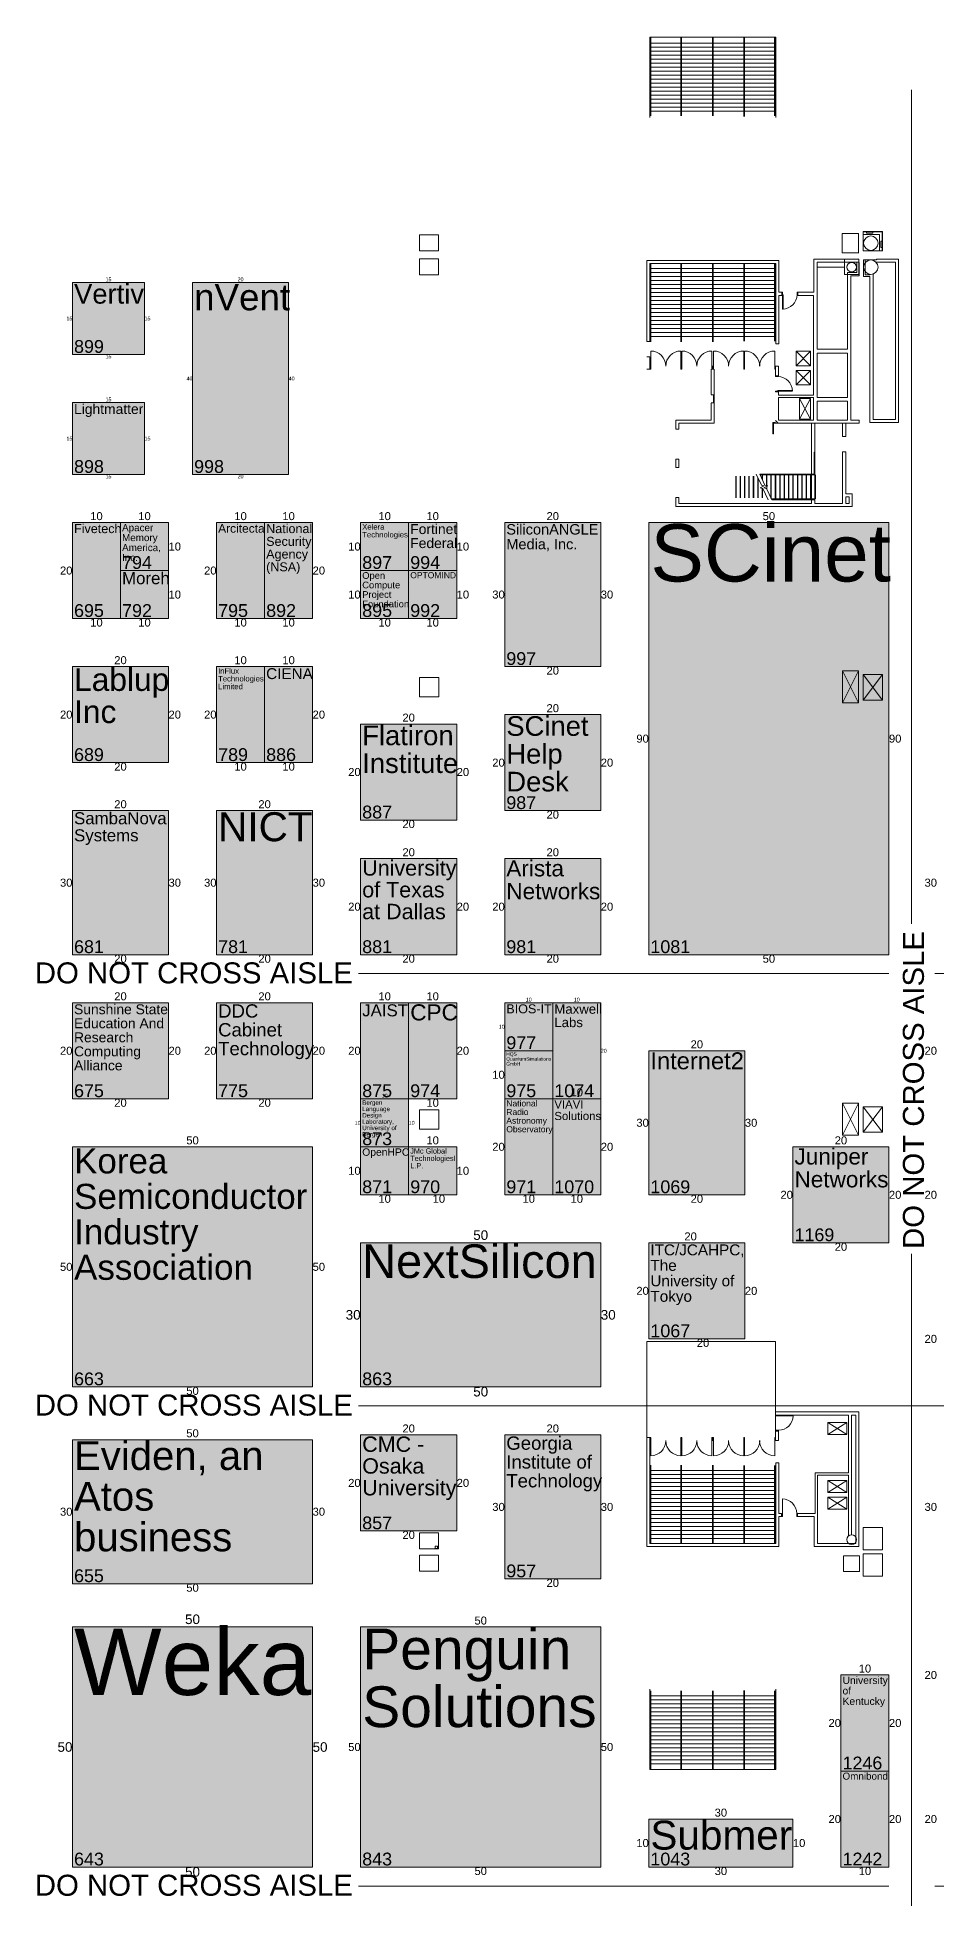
# Model space of a CAD drawing. Header units: inches. Extents: x 938 to 12482, y -17198 to -3672.
# Drawn here: x 4661 to 6909, y -13064 to -8412 of the extents above; entities that cross this region are included whole.
import ezdxf
from ezdxf.enums import TextEntityAlignment as Align

# ---------------------------------------------------------------- set-up
doc = ezdxf.new("R2010")
doc.units = ezdxf.units.IN
doc.header["$MEASUREMENT"] = 0
for name, color, linetype, true_color in [('Aisle do not cross', 7, 'Continuous', 0xffffff), ('BOOTH_DIMENSION', 7, 'Continuous', 0x000000), ('BOOTH_NUMBER', 7, 'Continuous', 0x000000), ('BOOTHLAYER', 7, 'Continuous', 0x000000), ('Building', 7, 'Continuous', 0xffffff), ('Columns', 7, 'Continuous', 0xffffff), ('COMPANY_NAME', 7, 'Continuous', 0x000000), ('HIGHLIGHT_SCHEME', 7, 'Continuous', 0x000000)]:
    doc.layers.add(name, color=color, linetype=linetype, true_color=true_color)
doc.styles.add('Arial', font='Arial.ttf')

msp = doc.modelspace()

# ---------------------------------------------------------------- hatches: boundary and pattern name
at = {"layer": 'HIGHLIGHT_SCHEME', "true_color": 0x48beb7, "transparency": 33554687}
for points in [[(4749.1, -9024.5), (4929.1, -9024.5), (4929.1, -9204.5), (4749.1, -9204.5)], [(5049.1, -9024.5), (5289.1, -9024.5), (5289.1, -9504.5), (5049.1, -9504.5)], [(4749.1, -9324.5), (4929.1, -9324.5), (4929.1, -9504.5), (4749.1, -9504.5)], [(4749.1, -9624.5), (4869.1, -9624.5), (4869.1, -9864.5), (4749.1, -9864.5)], [(4869.1, -9624.5), (4989.1, -9624.5), (4989.1, -9744.5), (4869.1, -9744.5)], [(5109.1, -9624.5), (5229.1, -9624.5), (5229.1, -9864.5), (5109.1, -9864.5)], [(5229.1, -9624.5), (5349.1, -9624.5), (5349.1, -9864.5), (5229.1, -9864.5)], [(5469.1, -9624.5), (5589.1, -9624.5), (5589.1, -9744.5), (5469.1, -9744.5)], [(5589.1, -9624.5), (5709.1, -9624.5), (5709.1, -9744.5), (5589.1, -9744.5)], [(5829.1, -9624.5), (6069.1, -9624.5), (6069.1, -9984.5), (5829.1, -9984.5)], [(6189.1, -9624.5), (6789.1, -9624.5), (6789.1, -10704.5), (6189.1, -10704.5)], [(4869.1, -9744.5), (4989.1, -9744.5), (4989.1, -9864.5), (4869.1, -9864.5)], [(5469.1, -9744.5), (5589.1, -9744.5), (5589.1, -9864.5), (5469.1, -9864.5)], [(5589.1, -9744.5), (5709.1, -9744.5), (5709.1, -9864.5), (5589.1, -9864.5)], [(4749.1, -9984.5), (4989.1, -9984.5), (4989.1, -10224.5), (4749.1, -10224.5)], [(5109.1, -9984.5), (5109.1, -10224.5), (5229.1, -10224.5), (5229.1, -9984.5)], [(5229.1, -9984.5), (5229.1, -10224.5), (5349.1, -10224.5), (5349.1, -9984.5)], [(5469.1, -10128), (5709.1, -10128), (5709.1, -10368), (5469.1, -10368)], [(5829.1, -10104.5), (6069.1, -10104.5), (6069.1, -10344.5), (5829.1, -10344.5)], [(4749.1, -10344.5), (4989.1, -10344.5), (4989.1, -10704.5), (4749.1, -10704.5)], [(5109.1, -10344.5), (5349.1, -10344.5), (5349.1, -10704.5), (5109.1, -10704.5)], [(5469.1, -10464.5), (5709.1, -10464.5), (5709.1, -10704.5), (5469.1, -10704.5)], [(5829.1, -10464.5), (6069.1, -10464.5), (6069.1, -10704.5), (5829.1, -10704.5)], [(4749.1, -10824.5), (4989.1, -10824.5), (4989.1, -11064.5), (4749.1, -11064.5)], [(5109.1, -10824.5), (5349.1, -10824.5), (5349.1, -11064.5), (5109.1, -11064.5)], [(5469.1, -10824.5), (5589.1, -10824.5), (5589.1, -11064.5), (5469.1, -11064.5)], [(5589.1, -10824.5), (5709.1, -10824.5), (5709.1, -11064.5), (5589.1, -11064.5)], [(5829.1, -10824.5), (5949.1, -10824.5), (5949.1, -10944.5), (5829.1, -10944.5)], [(5949.1, -10824.5), (6069.1, -10824.5), (6069.1, -11064.5), (5949.1, -11064.5)], [(5829.1, -10944.5), (5949.1, -10944.5), (5949.1, -11064.5), (5829.1, -11064.5)], [(6189.1, -10944.5), (6429.1, -10944.5), (6429.1, -11304.5), (6189.1, -11304.5)], [(5469.1, -11064.5), (5589.1, -11064.5), (5589.1, -11184.5), (5469.1, -11184.5)], [(5829.1, -11064.5), (5949.1, -11064.5), (5949.1, -11304.5), (5829.1, -11304.5)], [(5949.1, -11064.5), (6069.1, -11064.5), (6069.1, -11304.5), (5949.1, -11304.5)], [(4749.1, -11184.5), (5349.1, -11184.5), (5349.1, -11784.5), (4749.1, -11784.5)], [(5469.1, -11184.5), (5589.1, -11184.5), (5589.1, -11304.5), (5469.1, -11304.5)], [(5589.1, -11184.5), (5709.1, -11184.5), (5709.1, -11304.5), (5589.1, -11304.5)], [(6549.1, -11184.5), (6789.1, -11184.5), (6789.1, -11424.5), (6549.1, -11424.5)], [(5469.1, -11424.5), (6069.1, -11424.5), (6069.1, -11784.5), (5469.1, -11784.5)], [(6189.1, -11424.5), (6429.1, -11424.5), (6429.1, -11664.5), (6189.1, -11664.5)], [(5469.1, -11904.5), (5709.1, -11904.5), (5709.1, -12144.5), (5469.1, -12144.5)], [(5829.1, -11904.5), (6069.1, -11904.5), (6069.1, -12264.5), (5829.1, -12264.5)], [(4749.1, -11916.5), (5349.1, -11916.5), (5349.1, -12276.5), (4749.1, -12276.5)], [(4749.1, -12384.5), (5349.1, -12384.5), (5349.1, -12984.5), (4749.1, -12984.5)], [(5469.1, -12384.5), (6069.1, -12384.5), (6069.1, -12984.5), (5469.1, -12984.5)], [(6669.1, -12504.5), (6789.1, -12504.5), (6789.1, -12744.5), (6669.1, -12744.5)], [(6669.1, -12744.5), (6789.1, -12744.5), (6789.1, -12984.5), (6669.1, -12984.5)], [(6189.1, -12864.5), (6549.1, -12864.5), (6549.1, -12984.5), (6189.1, -12984.5)]]:
    msp.add_hatch(color=123, dxfattribs=at).paths.add_polyline_path(points, flags=0)

# ---------------------------------------------------------------- linework, layer by layer
at = {"layer": 'Aisle do not cross', "color": 1, "lineweight": 5, "transparency": 33554687}
for points in [[(6845.7, -10627.1), (6845.7, -8543.3)], [(5463.6, -10751.9), (6789.1, -10751.9)], [(6904.1, -10751.9), (7744.6, -10751.9)], [(6845.7, -14362.3), (6845.7, -11452)], [(5463.6, -11831.9), (7744.6, -11831.9)], [(5463.6, -13031.9), (6789.1, -13031.9)], [(6904.1, -13031.9), (7744.6, -13031.9)]]:
    msp.add_lwpolyline(points, dxfattribs=at).dxf.unprotected_set("ltscale", 0)
at = {"layer": 'BOOTHLAYER', "color": 7, "lineweight": 5}
for points in [[(4749.1, -9024.5), (4929.1, -9024.5), (4929.1, -9204.5), (4749.1, -9204.5)], [(5049.1, -9024.5), (5289.1, -9024.5), (5289.1, -9504.5), (5049.1, -9504.5)], [(4749.1, -9324.5), (4929.1, -9324.5), (4929.1, -9504.5), (4749.1, -9504.5)], [(4749.1, -9624.5), (4869.1, -9624.5), (4869.1, -9864.5), (4749.1, -9864.5)], [(4869.1, -9624.5), (4989.1, -9624.5), (4989.1, -9744.5), (4869.1, -9744.5)], [(5109.1, -9624.5), (5229.1, -9624.5), (5229.1, -9864.5), (5109.1, -9864.5)], [(5229.1, -9624.5), (5349.1, -9624.5), (5349.1, -9864.5), (5229.1, -9864.5)], [(5469.1, -9624.5), (5589.1, -9624.5), (5589.1, -9744.5), (5469.1, -9744.5)], [(5589.1, -9624.5), (5709.1, -9624.5), (5709.1, -9744.5), (5589.1, -9744.5)], [(5829.1, -9624.5), (6069.1, -9624.5), (6069.1, -9984.5), (5829.1, -9984.5)], [(6189.1, -9624.5), (6789.1, -9624.5), (6789.1, -10704.5), (6189.1, -10704.5)], [(4869.1, -9744.5), (4989.1, -9744.5), (4989.1, -9864.5), (4869.1, -9864.5)], [(5469.1, -9744.5), (5589.1, -9744.5), (5589.1, -9864.5), (5469.1, -9864.5)], [(5589.1, -9744.5), (5709.1, -9744.5), (5709.1, -9864.5), (5589.1, -9864.5)], [(4749.1, -9984.5), (4989.1, -9984.5), (4989.1, -10224.5), (4749.1, -10224.5)], [(5109.1, -9984.5), (5109.1, -10224.5), (5229.1, -10224.5), (5229.1, -9984.5)], [(5229.1, -9984.5), (5229.1, -10224.5), (5349.1, -10224.5), (5349.1, -9984.5)], [(5469.1, -10128), (5709.1, -10128), (5709.1, -10368), (5469.1, -10368)], [(5829.1, -10104.5), (6069.1, -10104.5), (6069.1, -10344.5), (5829.1, -10344.5)], [(4749.1, -10344.5), (4989.1, -10344.5), (4989.1, -10704.5), (4749.1, -10704.5)], [(5109.1, -10344.5), (5349.1, -10344.5), (5349.1, -10704.5), (5109.1, -10704.5)], [(5469.1, -10464.5), (5709.1, -10464.5), (5709.1, -10704.5), (5469.1, -10704.5)], [(5829.1, -10464.5), (6069.1, -10464.5), (6069.1, -10704.5), (5829.1, -10704.5)], [(4749.1, -10824.5), (4989.1, -10824.5), (4989.1, -11064.5), (4749.1, -11064.5)], [(5109.1, -10824.5), (5349.1, -10824.5), (5349.1, -11064.5), (5109.1, -11064.5)], [(5469.1, -10824.5), (5589.1, -10824.5), (5589.1, -11064.5), (5469.1, -11064.5)], [(5589.1, -10824.5), (5709.1, -10824.5), (5709.1, -11064.5), (5589.1, -11064.5)], [(5829.1, -10824.5), (5949.1, -10824.5), (5949.1, -10944.5), (5829.1, -10944.5)], [(5949.1, -10824.5), (6069.1, -10824.5), (6069.1, -11064.5), (5949.1, -11064.5)], [(5829.1, -10944.5), (5949.1, -10944.5), (5949.1, -11064.5), (5829.1, -11064.5)], [(6189.1, -10944.5), (6429.1, -10944.5), (6429.1, -11304.5), (6189.1, -11304.5)], [(5469.1, -11064.5), (5589.1, -11064.5), (5589.1, -11184.5), (5469.1, -11184.5)], [(5829.1, -11064.5), (5949.1, -11064.5), (5949.1, -11304.5), (5829.1, -11304.5)], [(5949.1, -11064.5), (6069.1, -11064.5), (6069.1, -11304.5), (5949.1, -11304.5)], [(4749.1, -11184.5), (5349.1, -11184.5), (5349.1, -11784.5), (4749.1, -11784.5)], [(5469.1, -11184.5), (5589.1, -11184.5), (5589.1, -11304.5), (5469.1, -11304.5)], [(5589.1, -11184.5), (5709.1, -11184.5), (5709.1, -11304.5), (5589.1, -11304.5)], [(6549.1, -11184.5), (6789.1, -11184.5), (6789.1, -11424.5), (6549.1, -11424.5)], [(5469.1, -11424.5), (6069.1, -11424.5), (6069.1, -11784.5), (5469.1, -11784.5)], [(6189.1, -11424.5), (6429.1, -11424.5), (6429.1, -11664.5), (6189.1, -11664.5)], [(5469.1, -11904.5), (5709.1, -11904.5), (5709.1, -12144.5), (5469.1, -12144.5)], [(5829.1, -11904.5), (6069.1, -11904.5), (6069.1, -12264.5), (5829.1, -12264.5)], [(4749.1, -11916.5), (5349.1, -11916.5), (5349.1, -12276.5), (4749.1, -12276.5)], [(4749.1, -12384.5), (5349.1, -12384.5), (5349.1, -12984.5), (4749.1, -12984.5)], [(5469.1, -12384.5), (6069.1, -12384.5), (6069.1, -12984.5), (5469.1, -12984.5)], [(6669.1, -12504.5), (6789.1, -12504.5), (6789.1, -12744.5), (6669.1, -12744.5)], [(6669.1, -12744.5), (6789.1, -12744.5), (6789.1, -12984.5), (6669.1, -12984.5)], [(6189.1, -12864.5), (6549.1, -12864.5), (6549.1, -12984.5), (6189.1, -12984.5)]]:
    msp.add_lwpolyline(points, close=True, dxfattribs=at)
at = {"layer": 'Building', "color": 18, "lineweight": 5, "true_color": 0x000000, "transparency": 33554687}
for points in [[(6191.4, -8612.3), (6191.4, -8411.9), (6506.2, -8411.9), (6506.2, -8612.3)], [(6192.9, -8608.3), (6192.9, -8411.9)], [(6194.4, -8608.3), (6194.4, -8411.9)], [(6269.4, -8608.3), (6269.4, -8411.7)], [(6270.9, -8608.3), (6270.9, -8411.7)], [(6348, -8608.3), (6348, -8411.7)], [(6349.5, -8608.3), (6349.5, -8411.7)], [(6426.8, -8609.8), (6426.8, -8413.2)], [(6428.3, -8609.8), (6428.3, -8413.2)], [(6503.2, -8608.3), (6503.2, -8411.9)], [(6504.7, -8608.3), (6504.7, -8411.9)], [(6191.4, -8426.3), (6506.2, -8426.3)], [(6191.4, -8436.3), (6506.2, -8436.3)], [(6191.4, -8446.3), (6506.2, -8446.3)], [(6192.9, -8456.3), (6506.2, -8456.3)], [(6192.9, -8466.3), (6506.2, -8466.3)], [(6192.9, -8476.3), (6506.2, -8476.3)], [(6192.9, -8486.3), (6506.2, -8486.3)], [(6192.9, -8496.3), (6506.2, -8496.3)], [(6192.9, -8506.3), (6506.2, -8506.3)], [(6192.9, -8516.3), (6506.2, -8516.3)], [(6192.9, -8526.3), (6504.7, -8526.3)], [(6192.9, -8536.3), (6504.7, -8536.3)], [(6192.9, -8546.3), (6504.7, -8546.3)], [(6192.9, -8556.3), (6504.7, -8556.3)], [(6192.9, -8566.3), (6504.7, -8566.3)], [(6192.9, -8576.3), (6504.7, -8576.3)], [(6192.9, -8586.3), (6504.7, -8586.3)], [(6192.9, -8596.3), (6504.7, -8596.3)], [(6183.8, -9172.4), (6183.8, -8969.3), (6513.8, -8969.3), (6513.8, -9049.2), (6521.4, -9049.2), (6521.4, -9057.2), (6513.8, -9057.2)], [(6513.8, -9057.2), (6513.8, -9178.3), (6506.2, -9178.3), (6506.2, -8976.9), (6191.4, -8976.9), (6191.4, -9172.4)], [(6192.9, -8976.9), (6192.9, -9172.8)], [(6194.4, -8976.9), (6194.4, -9172.8)], [(6269.4, -8976.9), (6269.4, -9172.8)], [(6270.9, -8976.9), (6270.9, -9172.8)], [(6348, -8976.9), (6348, -9172.8)], [(6349.5, -8976.9), (6349.5, -9172.8)], [(6426.8, -8976.9), (6426.8, -9171.4)], [(6428.3, -8976.9), (6428.3, -9171.4)], [(6503.2, -8976.9), (6503.2, -9171.3)], [(6504.7, -8976.9), (6504.7, -9171.3)], [(6609.4, -8973.9), (6609.4, -9191.3)], [(6709.2, -8974.1), (6709.2, -8999.8), (6685.8, -8999.8), (6685.8, -9191.3), (6609.4, -9191.3), (6609.4, -8973.9), (6713.8, -8973.9)], [(6714.4, -8974.3), (6714.4, -9007.7), (6693.7, -9007.7), (6693.7, -9368.8)], [(6757.8, -8968.1), (6757.8, -8966.6), (6813.2, -8966.6), (6813.2, -9374.6), (6741.7, -9374.6), (6741.7, -9009.8), (6725.4, -9009.8), (6725.4, -8968.1), (6757.8, -8968.1)], [(6729.4, -8968.1), (6729.4, -9005.8), (6741.7, -9005.8), (6741.7, -9003.6)], [(6749.3, -9003.6), (6749.3, -9366.9), (6805.6, -9366.9), (6805.6, -8974.2), (6755.7, -8974.2)], [(6506.2, -8989.3), (6191.4, -8989.3)], [(6506.2, -8999.3), (6192.9, -8999.3)], [(6506.2, -9009.3), (6192.9, -9009.3)], [(6506.2, -9019.3), (6192.9, -9019.3)], [(6678.1, -8986.3), (6609.4, -8986.3)], [(6685.8, -9004.1), (6685.8, -9191.3)], [(6506.2, -9029.3), (6192.9, -9029.3)], [(6506.2, -9039.3), (6192.9, -9039.3)], [(6506.2, -9049.3), (6192.9, -9049.3)], [(6506.2, -9059.3), (6192.9, -9059.3)], [(6506.2, -9069.3), (6192.9, -9069.3)], [(6521.4, -9055.2), (6524.5, -9055.2), (6524.5, -9091.1), (6523.4, -9091.1), (6523.4, -9049.2), (6521.4, -9049.2)], [(6561.4, -9049.2), (6559.4, -9049.2), (6559.4, -9055.2), (6561.4, -9055.2)], [(6506.2, -9079.3), (6192.9, -9079.3)], [(6506.2, -9089.3), (6192.9, -9089.3)], [(6506.2, -9099.3), (6192.9, -9099.3)], [(6504.7, -9109.3), (6192.9, -9109.3)], [(6504.7, -9119.3), (6192.9, -9119.3)], [(6504.7, -9129.3), (6192.9, -9129.3)], [(6504.7, -9139.3), (6192.9, -9139.3)], [(6504.7, -9149.3), (6192.9, -9149.3)], [(6504.7, -9159.3), (6192.9, -9159.3)], [(6191.4, -9172.4), (6183.8, -9172.4)], [(6191.4, -9210.3), (6183.8, -9210.3)], [(6191.4, -9241.3), (6191.4, -9210.1)], [(6193.8, -9233.7), (6193.8, -9196)], [(6269.3, -9241.4), (6269.3, -9196)], [(6271.3, -9233.7), (6271.3, -9196)], [(6346.8, -9241.4), (6346.8, -9196)], [(6350.8, -9233.7), (6350.8, -9196)], [(6428.3, -9241.4), (6426.3, -9241.4), (6426.3, -9196)], [(6428.3, -9233.7), (6428.3, -9196)], [(6505.8, -9241.4), (6503.8, -9241.4), (6503.8, -9196)], [(6557.4, -9196.6), (6593.4, -9232.6)], [(6557.4, -9232.6), (6593.4, -9196.6)], [(6593.4, -9196.6), (6557.4, -9196.6), (6557.4, -9232.6), (6593.4, -9232.6), (6593.4, -9196.6)], [(6609.4, -9201.3), (6685.8, -9201.3), (6685.8, -9311.9)], [(6685.8, -9201.3), (6685.8, -9311.9), (6609.4, -9311.9), (6609.4, -9201.3)], [(6183.8, -9241.4), (6191.8, -9241.4)], [(6191.4, -9233.7), (6193.8, -9233.7), (6193.8, -9241.4), (6191.8, -9241.4)], [(6345.1, -9326.5), (6345.1, -9368.5), (6256.6, -9368.5), (6256.6, -9391.1), (6264.2, -9391.1), (6264.2, -9376.1), (6352.7, -9376.1), (6352.7, -9241.4)], [(6269.3, -9233.7), (6271.3, -9233.7), (6271.3, -9241.4), (6269.3, -9241.4)], [(6345.1, -9241.4), (6345.1, -9304.5)], [(6346.8, -9233.7), (6348.8, -9233.7), (6348.8, -9241.4), (6346.8, -9241.4)], [(6348.8, -9233.7), (6350.8, -9233.7), (6350.8, -9241.4), (6348.8, -9241.4)], [(6428.3, -9233.7), (6428.3, -9241.4)], [(6505.8, -9233.7), (6505.8, -9257.9), (6513.4, -9257.9), (6513.4, -9233.8), (6505.8, -9233.8)], [(6557.4, -9244.6), (6593.4, -9280.6)], [(6557.4, -9280.6), (6593.4, -9244.6)], [(6593.4, -9244.6), (6557.4, -9244.6), (6557.4, -9280.6), (6593.4, -9280.6), (6593.4, -9244.6)], [(6511.8, -9257.9), (6511.8, -9259.9), (6505.8, -9259.9), (6505.8, -9257.9)], [(6511.8, -9297.9), (6511.8, -9294.7), (6547.6, -9294.7), (6547.6, -9295.9), (6505.8, -9295.9), (6505.8, -9297.9)], [(6345.1, -9305.2), (6350.6, -9305.2), (6350.6, -9325.7), (6345.1, -9325.7)], [(6600.4, -9311.9), (6513.4, -9311.9), (6513.4, -9368.5), (6600.4, -9368.5), (6600.4, -9311.9)], [(6565.4, -9366.3), (6593.4, -9314.3)], [(6565.4, -9314.3), (6593.4, -9366.3)], [(6593.4, -9366.3), (6565.4, -9366.3), (6565.4, -9314.3), (6593.4, -9314.3), (6593.4, -9366.3)], [(6609.4, -9320.9), (6609.4, -9368.7)], [(6685.8, -9368.7), (6609.4, -9368.7), (6609.4, -9320.9), (6685.8, -9320.9), (6685.8, -9367.8)], [(6685.8, -9320.9), (6685.8, -9368.9)], [(6595.7, -9376.5), (6595.7, -9576.9), (6264.2, -9576.9), (6264.2, -9561.9), (6256.6, -9561.9), (6256.6, -9584.5), (6697.1, -9584.5), (6697.1, -9552.5), (6681.1, -9552.5), (6681.1, -9447.9), (6673.4, -9447.9), (6673.4, -9576.9), (6604.2, -9576.9), (6604.2, -9376.5)], [(6500.9, -9402.5), (6499.3, -9402.5), (6499.3, -9374.9), (6505.4, -9374.9)], [(6500.9, -9402.5), (6500.9, -9376.6), (6505.4, -9376.5), (6714.7, -9376.5), (6714.7, -9368.7), (6693.7, -9368.7)], [(6505.4, -9369.2), (6512.7, -9376.5)], [(6681.1, -9376.5), (6681.1, -9409.2), (6673.4, -9409.2), (6673.4, -9376.5)], [(6256.6, -9487.1), (6264.2, -9487.1), (6264.2, -9465.9), (6256.6, -9465.9), (6256.6, -9487.1)], [(6604.9, -9567.5), (6496.1, -9567.5), (6483.1, -9539.6), (6476.1, -9537.9), (6486.3, -9533.1), (6479.3, -9531.4), (6466.3, -9503.5), (6602.2, -9503.5), (6602.2, -9448.5), (6604.2, -9448.5)], [(6406.2, -9508.5), (6406.2, -9562.5)], [(6407.2, -9508.5), (6407.2, -9562.5)], [(6417.2, -9508.5), (6417.2, -9562.5)], [(6418.2, -9508.5), (6418.2, -9562.5)], [(6428.2, -9508.5), (6428.2, -9562.5)], [(6429.2, -9508.5), (6429.2, -9562.5)], [(6439.2, -9508.5), (6439.2, -9562.5)], [(6440.2, -9508.5), (6440.2, -9562.5)], [(6450.2, -9508.5), (6450.2, -9562.5)], [(6451.2, -9508.5), (6451.2, -9562.5)], [(6487.1, -9567.5), (6474.1, -9539.6), (6467.1, -9537.9), (6477.3, -9533.1), (6470.3, -9531.4), (6457.3, -9503.5)], [(6461.2, -9511.9), (6461.2, -9562.5)], [(6462.2, -9514), (6462.2, -9562.5)], [(6467.2, -9505.5), (6604.2, -9505.5)], [(6472.2, -9505.5), (6472.2, -9516.2)], [(6473.2, -9505.5), (6473.2, -9518.3)], [(6483.2, -9505.5), (6483.2, -9532.4)], [(6484.2, -9505.5), (6484.2, -9532.6)], [(6484.2, -9534.1), (6484.2, -9541.9)], [(6494.2, -9505.5), (6494.2, -9563.4)], [(6495.2, -9505.5), (6495.2, -9565.5)], [(6505.2, -9505.5), (6505.2, -9565.5)], [(6506.2, -9505.5), (6506.2, -9565.5)], [(6516.2, -9505.5), (6516.2, -9565.5)], [(6517.2, -9505.5), (6517.2, -9565.5)], [(6527.2, -9505.5), (6527.2, -9565.5)], [(6528.2, -9505.5), (6528.2, -9565.5)], [(6538.2, -9505.5), (6538.2, -9565.5)], [(6539.2, -9505.5), (6539.2, -9565.5)], [(6549.2, -9505.5), (6549.2, -9565.5)], [(6550.2, -9505.5), (6550.2, -9565.5)], [(6560.2, -9505.5), (6560.2, -9565.5)], [(6561.2, -9505.5), (6561.2, -9565.5)], [(6571.2, -9505.5), (6571.2, -9565.5)], [(6572.2, -9505.5), (6572.2, -9565.5)], [(6582.2, -9505.5), (6582.2, -9565.5)], [(6583.2, -9505.5), (6583.2, -9565.5)], [(6593.2, -9505.5), (6593.2, -9565.5)], [(6594.2, -9505.5), (6594.2, -9565.5)], [(6605.2, -9505.5), (6605.2, -9565.5)], [(6472.2, -9539.1), (6472.2, -9562.5)], [(6473.2, -9539.3), (6473.2, -9562.5)], [(6495.2, -9565.5), (6604.9, -9565.5)], [(6681.1, -9560.1), (6689.4, -9560.1), (6689.4, -9576.9), (6681.1, -9576.9), (6681.1, -9560.1)], [(6505.8, -11894.9), (6513.4, -11894.9), (6513.4, -11918.8), (6505.8, -11918.8), (6505.8, -11671.2), (6183.8, -11671.2), (6183.8, -12183.3), (6513.8, -12183.3), (6513.8, -12108.3), (6520.8, -12108.3), (6520.8, -12100.7), (6513.8, -12100.7), (6513.8, -11974.3), (6506.2, -11974.3), (6506.2, -12175.7), (6191.4, -12175.7), (6191.4, -11911.3)], [(6505.8, -11847.3), (6713.8, -11847.3), (6713.8, -12183.3), (6602.2, -12183.3), (6602.2, -12108.3), (6560.8, -12108.3), (6560.8, -12100.7), (6604.9, -12100.7)], [(6549.4, -11856.9), (6505.8, -11856.9), (6505.8, -11854.9)], [(6604.9, -12100.8), (6604.9, -11999.6), (6688.1, -11999.6), (6688.1, -11854.9), (6505.8, -11854.9)], [(6610.2, -12100.7), (6610.2, -12100.7), (6610.2, -12175.7), (6706.2, -12175.7), (6706.2, -11854.9), (6695.8, -11854.9), (6695.8, -12154.1)], [(6505.8, -11894.9), (6505.8, -11892.9), (6513.4, -11892.9), (6513.4, -11894.9)], [(6684.1, -11903.3), (6636.1, -11873.3)], [(6684.1, -11873.3), (6636.1, -11903.3)], [(6636.1, -11873.3), (6684.1, -11873.3), (6684.1, -11903.3), (6636.1, -11903.3), (6636.1, -11873.3)], [(6183.8, -11911.3), (6191.8, -11911.3)], [(6191.8, -11918.9), (6193.8, -11918.9), (6193.8, -11911.3), (6191.8, -11911.3)], [(6193.8, -11918.9), (6193.8, -11956.6)], [(6269.3, -11911.3), (6269.3, -11956.6)], [(6269.3, -11918.9), (6271.3, -11918.9), (6271.3, -11911.3), (6269.3, -11911.3)], [(6271.3, -11918.9), (6271.3, -11956.6)], [(6346.8, -11911.3), (6346.8, -11956.6)], [(6346.8, -11918.9), (6348.8, -11918.9), (6348.8, -11911.3), (6346.8, -11911.3)], [(6348.8, -11918.9), (6350.8, -11918.9), (6350.8, -11911.3), (6348.8, -11911.3)], [(6350.8, -11918.9), (6350.8, -11956.6)], [(6428.3, -11911.3), (6426.3, -11911.3), (6426.3, -11956.6)], [(6428.3, -11918.9), (6428.3, -11911.3)], [(6428.3, -11918.9), (6428.3, -11956.6)], [(6505.8, -11911.3), (6503.8, -11911.3), (6503.8, -11956.6)], [(6506.2, -11993.3), (6191.4, -11993.3)], [(6192.9, -12175.7), (6192.9, -11979.8)], [(6194.4, -12175.7), (6194.4, -11979.8)], [(6269.4, -12175.7), (6269.4, -11979.8)], [(6270.9, -12175.7), (6270.9, -11979.8)], [(6348, -12175.7), (6348, -11979.8)], [(6349.5, -12175.7), (6349.5, -11979.8)], [(6426.8, -12175.7), (6426.8, -11981.3)], [(6428.3, -12175.7), (6428.3, -11981.3)], [(6503.2, -12175.7), (6503.2, -11981.3)], [(6504.7, -12175.7), (6504.7, -11981.3)], [(6506.2, -12003.3), (6191.4, -12003.3)], [(6506.2, -12013.3), (6191.4, -12013.3)], [(6506.2, -12023.3), (6191.4, -12023.3)], [(6506.2, -12033.3), (6191.4, -12033.3)], [(6506.2, -12043.3), (6191.4, -12043.3)], [(6610.2, -12100.8), (6610.2, -12004.8), (6688.1, -12004.8), (6688.1, -12157.7)], [(6684.1, -12048.2), (6636.1, -12018.2)], [(6636.1, -12048.2), (6684.1, -12018.2)], [(6636.1, -12018.2), (6684.1, -12018.2), (6684.1, -12048.2), (6636.1, -12048.2), (6636.1, -12018.2)], [(6506.2, -12053.3), (6191.4, -12053.3)], [(6504.7, -12063.3), (6191.4, -12063.3)], [(6504.7, -12073.3), (6191.4, -12073.3)], [(6504.7, -12083.3), (6192.9, -12083.3)], [(6504.7, -12093.3), (6192.9, -12093.3)], [(6522.8, -12064.7), (6522.8, -12108.3), (6520.8, -12108.3)], [(6636.1, -12060.2), (6684.1, -12090.2)], [(6636.1, -12090.2), (6684.1, -12060.2)], [(6636.1, -12060.2), (6684.1, -12060.2), (6684.1, -12090.2), (6636.1, -12090.2), (6636.1, -12060.2)], [(6504.7, -12103.3), (6192.9, -12103.3)], [(6504.7, -12113.3), (6192.9, -12113.3)], [(6504.7, -12123.3), (6192.9, -12123.3)], [(6504.7, -12133.3), (6192.9, -12133.3)], [(6560.8, -12108.3), (6558.8, -12108.3), (6558.8, -12100.7), (6560.8, -12100.7)], [(6504.7, -12143.3), (6192.9, -12143.3)], [(6504.7, -12153.3), (6192.9, -12153.3)], [(6504.7, -12163.3), (6192.9, -12163.3)], [(6191.4, -12540.3), (6191.4, -12740.7), (6506.2, -12740.7), (6506.2, -12540.3)], [(6191.4, -12556.3), (6504.7, -12556.3)], [(6192.9, -12544.3), (6192.9, -12740.7)], [(6194.4, -12544.3), (6194.4, -12740.7)], [(6269.4, -12544.3), (6269.4, -12740.9)], [(6270.9, -12544.3), (6270.9, -12740.9)], [(6348, -12544.3), (6348, -12740.9)], [(6349.5, -12544.3), (6349.5, -12740.9)], [(6426.8, -12542.9), (6426.8, -12739.5)], [(6428.3, -12542.9), (6428.3, -12739.5)], [(6503.2, -12544.3), (6503.2, -12740.7)], [(6504.7, -12544.3), (6504.7, -12740.7)], [(6191.4, -12566.3), (6504.7, -12566.3)], [(6191.4, -12576.3), (6504.7, -12576.3)], [(6191.4, -12586.3), (6504.7, -12586.3)], [(6191.4, -12596.3), (6504.7, -12596.3)], [(6192.9, -12606.3), (6504.7, -12606.3)], [(6192.9, -12616.3), (6504.7, -12616.3)], [(6192.9, -12626.3), (6504.7, -12626.3)], [(6192.9, -12636.3), (6504.7, -12636.3)], [(6192.9, -12646.3), (6504.7, -12646.3)], [(6192.9, -12656.3), (6504.7, -12656.3)], [(6192.9, -12666.3), (6504.7, -12666.3)], [(6192.9, -12676.3), (6504.7, -12676.3)], [(6192.9, -12686.3), (6504.7, -12686.3)], [(6192.9, -12696.3), (6504.7, -12696.3)], [(6192.9, -12706.3), (6504.7, -12706.3)], [(6192.9, -12716.3), (6504.7, -12716.3)], [(6192.9, -12726.3), (6504.7, -12726.3)]]:
    msp.add_lwpolyline(points, dxfattribs=at).dxf.unprotected_set("ltscale", 0)
for centre, radius, start, end in [((6523.4, -9055.2), 36, -90, 0), ((6193.8, -9233.7), 37.8, 0.0001, 89.9998), ((6269.3, -9233.7), 37.8, 90.0003, 179.9999), ((6271.3, -9233.7), 37.8, 0.0001, 89.9998), ((6346.8, -9233.7), 37.8, 90.0003, 179.9999), ((6350.8, -9233.7), 37.8, 0.0001, 89.9998), ((6426.3, -9233.7), 37.8, 90.0003, 179.9999), ((6428.3, -9233.7), 37.8, 0.0001, 89.9998), ((6503.8, -9233.7), 37.8, 90.0003, 179.9999), ((6511.8, -9295.9), 36, 0, 90), ((6513.4, -11856.9), 36, -90, 0), ((6193.8, -11918.9), 37.8, -89.9998, -0.0001), ((6269.3, -11918.9), 37.8, -179.9999, -90.0002), ((6271.3, -11918.9), 37.8, -89.9998, -0.0001), ((6346.8, -11918.9), 37.8, -179.9999, -90.0002), ((6350.8, -11918.9), 37.8, -89.9998, -0.0001), ((6426.3, -11918.9), 37.8, -179.9999, -90.0002), ((6428.3, -11918.9), 37.8, -89.9998, -0.0001), ((6503.8, -11918.9), 37.8, -179.9999, -90.0002), ((6522.8, -12100.7), 36, 0, 90)]:
    msp.add_arc(centre, radius, start, end, dxfattribs=at).dxf.unprotected_set("ltscale", 0)
at = {"layer": 'Columns', "color": 6, "lineweight": 5, "transparency": 33554687}
for points in [[(5615.8, -8905.3), (5615.8, -8945.3), (5663.8, -8945.3), (5663.8, -8905.3), (5615.8, -8905.3)], [(6713.4, -8950.3), (6713.4, -8902.3), (6671.8, -8902.3), (6671.8, -8950.3), (6713.5, -8950.3)], [(6772.8, -8897.4), (6772.8, -8945.4), (6724.8, -8945.4), (6724.8, -8897.4), (6772.8, -8897.4)], [(6724.8, -8897.9), (6772.3, -8897.9), (6772.3, -8945.4)], [(6765.2, -8945.4), (6765.2, -8905.1), (6724.8, -8905.1)], [(6732.8, -8897.4), (6732.8, -8901.4), (6748.8, -8901.4), (6748.8, -8897.4)], [(6772.8, -8937.4), (6768.8, -8937.4), (6768.8, -8921.4), (6772.8, -8921.4)], [(5615.8, -8965.3), (5615.8, -9005.3), (5663.8, -9005.3), (5663.8, -8965.3), (5615.8, -8965.3)], [(6505.4, -9297.9), (6513.4, -9297.9), (6513.4, -9305.9), (6600.4, -9305.9), (6600.4, -9057.2), (6561.4, -9057.2), (6561.4, -9049.2), (6601.8, -9049.2), (6601.8, -8966.3), (6713.8, -8966.3), (6713.8, -9004.3), (6677.8, -9004.3), (6677.8, -8966.3)], [(6673.2, -9995.4), (6673.2, -10075.4), (6713.2, -10075.4), (6713.2, -9995.4), (6673.2, -9995.4)], [(6673.2, -9995.4), (6713.2, -10075.4)], [(6673.2, -10075.4), (6713.2, -9995.4)], [(5616.1, -10012.1), (5616.1, -10060.1), (5664.1, -10060.1), (5664.1, -10012.1), (5616.1, -10012.1)], [(6724.8, -10004.4), (6724.8, -10068.4), (6772.8, -10068.4), (6772.8, -10004.4), (6724.8, -10004.4)], [(6724.8, -10004.4), (6772.8, -10068.4)], [(6724.8, -10068.4), (6772.8, -10004.4)], [(5616.1, -11092.1), (5616.1, -11140.1), (5664.1, -11140.1), (5664.1, -11092.1), (5616.1, -11092.1)], [(6673.2, -11075.8), (6673.2, -11155.8), (6713.2, -11155.8), (6713.2, -11075.8), (6673.2, -11075.8)], [(6673.2, -11075.8), (6713.2, -11155.8)], [(6673.2, -11155.8), (6713.2, -11075.8)], [(6724.8, -11084.4), (6724.8, -11148.4), (6772.8, -11148.4), (6772.8, -11084.4), (6724.8, -11084.4)], [(6724.8, -11084.4), (6772.8, -11148.4)], [(6724.8, -11148.4), (6772.8, -11084.4)], [(6724.8, -12135.6), (6772.8, -12135.6), (6772.8, -12191.6), (6724.8, -12191.6), (6724.8, -12135.6)], [(5615.8, -12148.9), (5615.8, -12188.9), (5663.8, -12188.9), (5663.8, -12148.9), (5615.8, -12148.9)], [(5655.4, -12182.7), (5655.4, -12188.7), (5661.4, -12188.7), (5661.4, -12182.7), (5655.4, -12182.7)], [(5615.8, -12205.3), (5615.8, -12245.3), (5663.8, -12245.3), (5663.8, -12205.3), (5615.8, -12205.3)], [(6675.8, -12245.8), (6675.8, -12206.8), (6715.8, -12206.8), (6715.8, -12245.8), (6675.8, -12245.8)], [(6724.8, -12257.4), (6772.8, -12257.4), (6772.8, -12201.4), (6724.8, -12201.4), (6724.8, -12257.4)]]:
    msp.add_lwpolyline(points, dxfattribs=at).dxf.unprotected_set("ltscale", 0)
for centre, radius in [((6743.8, -8926.4), 18), ((6743.8, -8986.4), 18), ((6695.8, -12166.3), 12)]:
    msp.add_circle(centre, radius, dxfattribs=at).dxf.unprotected_set("ltscale", 0)
for centre in [(6695.8, -8986.3), (6695.8, -12166.3)]:
    msp.add_ellipse(centre, major_axis=(8.49, 8.49), ratio=1, dxfattribs=at).dxf.unprotected_set("ltscale", 0)

# ---------------------------------------------------------------- texts
at = {"layer": 'Aisle do not cross', "color": 1, "style": 'Arial'}
for rotation, p in [(90, (6850.2, -11042.6)), (360, (5052.4, -10750)), (360, (5052.4, -11830)), (360, (5052.4, -13030))]:
    msp.add_text('DO NOT CROSS AISLE', height=52.5, rotation=rotation, dxfattribs=at).set_placement(p, align=Align.MIDDLE_CENTER)
at = {"layer": 'BOOTH_DIMENSION', "color": 8, "style": 'Arial'}
for s, height, p in [('15', 9.6, (4839.1, -9024.5)), ('20', 9.6, (5169.1, -9024.5)), ('15', 9.6, (4839.1, -9324.5)), ('10', 20, (4809.1, -9624.5)), ('10', 20, (4929.1, -9624.5)), ('10', 20, (5169.1, -9624.5)), ('10', 20, (5289.1, -9624.5)), ('10', 20, (5529.1, -9624.5)), ('10', 20, (5649.1, -9624.5)), ('20', 20, (5949.1, -9624.5)), ('50', 20, (6489.1, -9624.5)), ('20', 20, (4869.1, -9984.5)), ('10', 20, (5169.1, -9984.5)), ('10', 20, (5289.1, -9984.5)), ('20', 20, (5949.1, -10104.5)), ('20', 20, (5589.1, -10128)), ('20', 20, (4869.1, -10344.5)), ('20', 20, (5229.1, -10344.5)), ('20', 20, (5589.1, -10464.5)), ('20', 20, (5949.1, -10464.5)), ('20', 20, (4869.1, -10824.5)), ('20', 20, (5229.1, -10824.5)), ('10', 20, (5529.1, -10824.5)), ('10', 20, (5649.1, -10824.5)), ('10', 9.6, (5889.1, -10824.5)), ('10', 9.6, (6009.1, -10824.5)), ('20', 20, (6309.1, -10944.5)), ('10', 9.6, (5529.1, -11064.5)), ('10', 20, (6009.1, -11064.5)), ('50', 20, (5049.1, -11184.5)), ('10', 20, (5649.1, -11184.5)), ('20', 20, (6669.1, -11184.5)), ('50', 24, (5769.1, -11424.5)), ('50', 20, (5049.1, -11916.5)), ('20', 20, (5589.1, -11904.5)), ('20', 20, (5949.1, -11904.5)), ('50', 24, (5049.1, -12384.5)), ('50', 20, (5769.1, -12384.5)), ('10', 20, (6729.1, -12504.5)), ('30', 20, (6369.1, -12864.5))]:
    msp.add_text(s, height=height, dxfattribs=at).set_placement(p, align=Align.BOTTOM_CENTER)
for s, height, p in [('15', 9.6, (4749.1, -9114.5)), ('40', 9.6, (5049.1, -9264.5)), ('15', 9.6, (4749.1, -9414.5)), ('10', 20, (5469.1, -9684.5)), ('20', 20, (4749.1, -9744.5)), ('20', 20, (5109.1, -9744.5)), ('10', 20, (5469.1, -9804.5)), ('30', 20, (5829.1, -9804.5)), ('20', 20, (4749.1, -10104.5)), ('20', 20, (5109.1, -10104.5)), ('90', 20, (6189.1, -10164.5)), ('20', 20, (5829.1, -10224.5)), ('20', 20, (5469.1, -10248)), ('30', 20, (4749.1, -10524.5)), ('30', 20, (5109.1, -10524.5)), ('30', 20, (6909.1, -10524.5)), ('20', 20, (5469.1, -10584.5)), ('20', 20, (5829.1, -10584.5)), ('10', 9.6, (5829.1, -10884.5)), ('20', 20, (4749.1, -10944.5)), ('20', 20, (5109.1, -10944.5)), ('20', 20, (5469.1, -10944.5)), ('20', 20, (6909.1, -10944.5)), ('10', 20, (5829.1, -11004.5)), ('30', 20, (6189.1, -11124.5)), ('10', 9.6, (5469.1, -11124.5)), ('20', 20, (5829.1, -11184.5)), ('10', 20, (5469.1, -11244.5)), ('20', 20, (6549.1, -11304.5)), ('20', 20, (6909.1, -11304.5)), ('50', 20, (4749.1, -11484.5)), ('20', 20, (6189.1, -11544.5)), ('30', 24, (5469.1, -11604.5)), ('20', 20, (6909.1, -11664.5)), ('20', 20, (5469.1, -12024.5)), ('30', 20, (4749.1, -12096.5)), ('30', 20, (5829.1, -12084.5)), ('30', 20, (6909.1, -12084.5)), ('20', 20, (6909.1, -12504.5)), ('20', 20, (6669.1, -12624.5)), ('50', 24, (4749.1, -12684.5)), ('50', 20, (5469.1, -12684.5)), ('20', 20, (6669.1, -12864.5)), ('20', 20, (6909.1, -12864.5)), ('10', 20, (6189.1, -12924.5))]:
    msp.add_text(s, height=height, dxfattribs=at).set_placement(p, align=Align.MIDDLE_RIGHT)
for s, height, p in [('15', 9.6, (4929.1, -9114.5)), ('40', 9.6, (5289.1, -9264.5)), ('15', 9.6, (4929.1, -9414.5)), ('10', 20, (4989.1, -9684.5)), ('10', 20, (5709.1, -9684.5)), ('20', 20, (5349.1, -9744.5)), ('10', 20, (4989.1, -9804.5)), ('10', 20, (5709.1, -9804.5)), ('30', 20, (6069.1, -9804.5)), ('20', 20, (4989.1, -10104.5)), ('20', 20, (5349.1, -10104.5)), ('90', 20, (6789.1, -10164.5)), ('20', 20, (6069.1, -10224.5)), ('20', 20, (5709.1, -10248)), ('30', 20, (4989.1, -10524.5)), ('30', 20, (5349.1, -10524.5)), ('20', 20, (5709.1, -10584.5)), ('20', 20, (6069.1, -10584.5)), ('20', 20, (4989.1, -10944.5)), ('20', 20, (5349.1, -10944.5)), ('20', 20, (5709.1, -10944.5)), ('20', 9.6, (6069.1, -10944.5)), ('30', 20, (6429.1, -11124.5)), ('10', 9.6, (5589.1, -11124.5)), ('20', 20, (6069.1, -11184.5)), ('10', 20, (5709.1, -11244.5)), ('20', 20, (6789.1, -11304.5)), ('50', 20, (5349.1, -11484.5)), ('20', 20, (6429.1, -11544.5)), ('30', 24, (6069.1, -11604.5)), ('20', 20, (5709.1, -12024.5)), ('30', 20, (5349.1, -12096.5)), ('30', 20, (6069.1, -12084.5)), ('20', 20, (6789.1, -12624.5)), ('50', 24, (5349.1, -12684.5)), ('50', 20, (6069.1, -12684.5)), ('20', 20, (6789.1, -12864.5)), ('10', 20, (6549.1, -12924.5))]:
    msp.add_text(s, height=height, dxfattribs=at).set_placement(p, align=Align.MIDDLE_LEFT)
for s, height, p in [('15', 9.6, (4839.1, -9204.5)), ('15', 9.6, (4839.1, -9504.5)), ('20', 9.6, (5169.1, -9504.5)), ('10', 20, (4809.1, -9864.5)), ('10', 20, (4929.1, -9864.5)), ('10', 20, (5169.1, -9864.5)), ('10', 20, (5289.1, -9864.5)), ('10', 20, (5529.1, -9864.5)), ('10', 20, (5649.1, -9864.5)), ('20', 20, (5949.1, -9984.5)), ('20', 20, (4869.1, -10224.5)), ('10', 20, (5169.1, -10224.5)), ('10', 20, (5289.1, -10224.5)), ('20', 20, (5589.1, -10368)), ('20', 20, (5949.1, -10344.5)), ('20', 20, (4869.1, -10704.5)), ('20', 20, (5229.1, -10704.5)), ('20', 20, (5589.1, -10704.5)), ('20', 20, (5949.1, -10704.5)), ('50', 20, (6489.1, -10704.5)), ('20', 20, (4869.1, -11064.5)), ('20', 20, (5229.1, -11064.5)), ('10', 20, (5649.1, -11064.5)), ('10', 20, (5529.1, -11304.5)), ('10', 20, (5889.1, -11304.5)), ('10', 20, (6009.1, -11304.5)), ('20', 20, (6309.1, -11304.5)), ('20', 20, (6669.1, -11424.5)), ('50', 20, (5049.1, -11784.5)), ('50', 24, (5769.1, -11784.5)), ('20', 20, (5589.1, -12144.5)), ('50', 20, (5049.1, -12276.5)), ('20', 20, (5949.1, -12264.5)), ('50', 24, (5049.1, -12984.5)), ('50', 20, (5769.1, -12984.5)), ('30', 20, (6369.1, -12984.5)), ('10', 20, (6729.1, -12984.5))]:
    msp.add_text(s, height=height, dxfattribs=at).set_placement(p, align=Align.TOP_CENTER)
for s, p in [('10', (5649.1, -11304.5)), ('20', (6309.1, -11664.5))]:
    msp.add_text(s, height=20, dxfattribs=at).set_placement(p, align=Align.TOP_LEFT)
msp.add_text('20', height=20, dxfattribs=at).set_placement((6309.1, -11424.5), align=Align.BOTTOM_RIGHT)
at = {"layer": 'BOOTH_NUMBER', "color": 18, "true_color": 0x000000, "style": 'Arial'}
for s, p in [('899', (4753.1, -9200.5)), ('898', (4753.1, -9500.5)), ('998', (5053.1, -9500.5)), ('794', (4873.1, -9740.5)), ('897', (5473.1, -9740.5)), ('994', (5593.1, -9740.5)), ('695', (4753.1, -9860.5)), ('792', (4873.1, -9860.5)), ('795', (5113.1, -9860.5)), ('892', (5233.1, -9860.5)), ('895', (5473.1, -9860.5)), ('992', (5593.1, -9860.5)), ('997', (5833.1, -9980.5)), ('689', (4753.1, -10220.5)), ('789', (5113.1, -10220.5)), ('886', (5233.1, -10220.5)), ('987', (5833.1, -10340.5)), ('887', (5473.1, -10364)), ('681', (4753.1, -10700.5)), ('781', (5113.1, -10700.5)), ('881', (5473.1, -10700.5)), ('981', (5833.1, -10700.5)), ('1081', (6193.1, -10700.5)), ('977', (5833.1, -10940.5)), ('675', (4753.1, -11060.5)), ('775', (5113.1, -11060.5)), ('875', (5473.1, -11060.5)), ('974', (5593.1, -11060.5)), ('975', (5833.1, -11060.5)), ('1074', (5953.1, -11060.5)), ('873', (5473.1, -11180.5)), ('871', (5473.1, -11300.5)), ('970', (5593.1, -11300.5)), ('971', (5833.1, -11300.5)), ('1070', (5953.1, -11300.5)), ('1069', (6193.1, -11300.5)), ('1169', (6553.1, -11420.5)), ('1067', (6193.1, -11660.5)), ('663', (4753.1, -11780.5)), ('863', (5473.1, -11780.5)), ('857', (5473.1, -12140.5)), ('957', (5833.1, -12260.5)), ('655', (4753.1, -12272.5)), ('1246', (6673.1, -12740.5)), ('643', (4753.1, -12980.5)), ('843', (5473.1, -12980.5)), ('1043', (6193.1, -12980.5)), ('1242', (6673.1, -12980.5))]:
    msp.add_text(s, height=32, dxfattribs=at).set_placement(p)
at = {"layer": 'COMPANY_NAME', "color": 18, "true_color": 0x000000, "attachment_point": 1, "line_spacing_factor": 0.85, "style": 'Arial'}
for s, insert, char_height, width in [('Vertiv', (4753.1, -9028.5), 49.02, 176), ('nVent', (5053.1, -9028.5), 65.69, 236), ('Lightmatter', (4753.1, -9328.5), 24.759, 176), ('Fivetech', (4753.1, -9628.5), 22.46, 116), ('Apacer Memory America, Inc.', (4873.1, -9628.5), 17.596, 116), ('Arcitecta', (5113.1, -9628.5), 21.39, 116), ('National Security Agency (NSA)', (5233.1, -9628.5), 22.457, 116), ('Xelera Technologies', (5473.1, -9628.5), 13.718, 116), ('Fortinet Federal', (5593.1, -9628.5), 24.759, 116), ('SiliconANGLE Media, Inc.', (5833.1, -9628.5), 25.997, 236), ('SCinet', (6193.1, -9628.5), 143.4, 596), ('Moreh', (4873.1, -9748.5), 30.09, 116), ('Open Compute Project Foundation', (5473.1, -9748.5), 16.758, 116), ('OPTOMIND', (5593.1, -9748.5), 15.2, 116), ('Lablup Inc', (4753.1, -9988.5), 56.75, 236), ('InFlux Technologies Limited', (5113.1, -9988.5), 13.718, 116), ('CIENA', (5233.1, -9988.5), 27.3, 116), ('Flatiron Institute', (5473.1, -10132), 49.022, 236), ('SCinet Help Desk', (5833.1, -10108.5), 49.022, 236), ('SambaNova Systems', (4753.1, -10348.5), 30.095, 236), ('NICT', (5113.1, -10348.5), 72.43, 236), ('University of Texas at Dallas', (5473.1, -10468.5), 38.41, 236), ('Arista Networks', (5833.1, -10468.5), 40.33, 236), ('Sunshine State Education And Research Computing Alliance', (4753.1, -10828.5), 24.759, 236), ('DDC Cabinet Technology', (5113.1, -10828.5), 33.18, 236), ('JAIST', (5473.1, -10828.5), 30.09, 116), ('CPC', (5593.1, -10828.5), 40.33, 116), ('BIOS-IT', (5833.1, -10828.5), 22.46, 116), ('Maxwell Labs', (5953.1, -10828.5), 23.58, 116), ('HQS QuantumSimulations GmbH', (5833.1, -10948.5), 8.646, 116), ('Internet2', (6193.1, -10948.5), 42.35, 236), ('Bergen Language Design Laboratory, University of Bergen', (5473.1, -11068.5), 11.173, 116), ('National Radio Astronomy Observatory', (5833.1, -11068.5), 15.2, 116), ('VIAVI Solutions', (5953.1, -11068.5), 20.369, 116), ('Korea Semiconductor Industry Association', (4753.1, -11188.5), 62.565, 596), ('OpenHPC', (5473.1, -11188.5), 18.48, 116), ('JMc Global TechnologiesI, L.P.', (5593.1, -11188.5), 13.032, 116), ('Juniper Networks', (6553.1, -11188.5), 40.33, 236), ('NextSilicon', (5473.1, -11428.5), 83.843, 596), ('ITC/JCAHPC, The University of Tokyo', (6193.1, -11428.5), 27.297, 236), ('CMC - Osaka University', (5473.1, -11908.5), 38.41, 236), ('Georgia Institute of Technology', (5833.1, -11908.5), 33.18, 236), ('Eviden, an Atos business', (4753.1, -11920.5), 71.706, 596), ('Weka', (4753.1, -12388.5), 166, 596), ('Penguin Solutions', (5473.1, -12388.5), 101.912, 596), ('University of Kentucky', (6673.1, -12508.5), 18.476, 116), ('Omnibond', (6673.1, -12748.5), 17.6, 116), ('Submer', (6193.1, -12868.5), 72.43, 356)]:
    msp.add_mtext(s, dxfattribs=dict(at, insert=insert, char_height=char_height, width=width))

doc.saveas('drawing.dxf')
